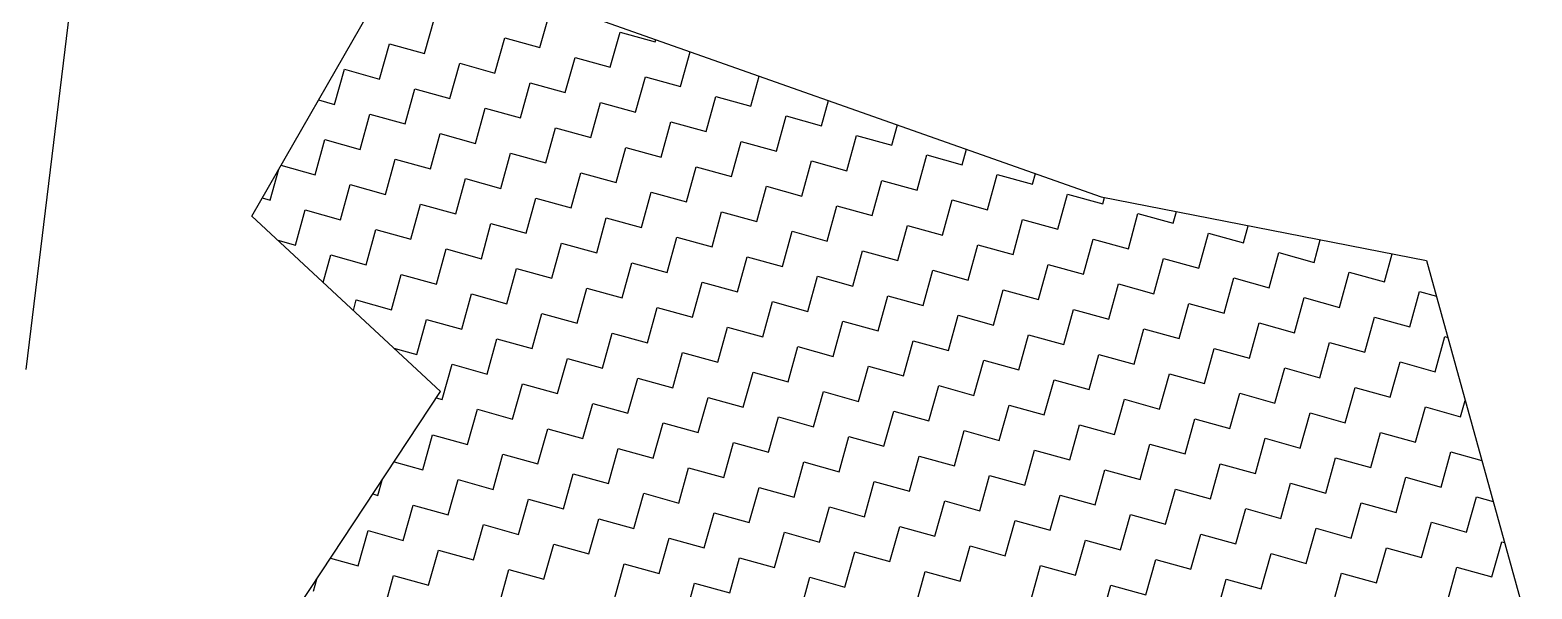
# Model space of a CAD drawing. Header units: metres. Extents: x 291974 to 293244, y 2020596 to 2023640.
# Drawn here: x 292904 to 293006.9, y 2022919.2 to 2022957.5 of the extents above; entities that cross this region are included whole.
import ezdxf

# ---------------------------------------------------------------- set-up
doc = ezdxf.new("R2010")
doc.units = ezdxf.units.M
doc.header["$MEASUREMENT"] = 0
doc.layers.add('POLY_HATCH', color=12, linetype='Continuous')
doc.layers.add('POLY_PARCEL', color=6, linetype='Continuous')

msp = doc.modelspace()

# ---------------------------------------------------------------- linework, layer by layer
at = {"layer": 'POLY_HATCH'}
for p, q in [((292919.18, 2022944.77), (292929.64, 2022962.94)), ((292929.64, 2022962.94), (292977.38, 2022946.09)), ((292977.38, 2022946.09), (292999.66, 2022941.72)), ((292932.11, 2022932.76), (292919.18, 2022944.77)), ((292919.18, 2022944.77), (292919.18, 2022944.77)), ((292999.66, 2022941.72), (293006.88, 2022915.63)), ((292920.69, 2022915.45), (292932.11, 2022932.76)), ((292932.11, 2022932.76), (292932.11, 2022932.76))]:
    msp.add_line(p, q, dxfattribs=at)
at = {"layer": 'POLY_HATCH', "linetype": 'Continuous'}
for p, q in [((292931.02, 2022955.9), (292931.69, 2022958.32)), ((292938.92, 2022956.31), (292939.59, 2022958.72)), ((292935.84, 2022954.57), (292936.51, 2022956.98)), ((292936.51, 2022956.98), (292938.92, 2022956.31)), ((292943.74, 2022954.97), (292944.41, 2022957.38)), ((292944.41, 2022957.38), (292946.82, 2022956.71)), ((292946.82, 2022956.71), (292946.86, 2022956.86)), ((292927.94, 2022954.16), (292928.61, 2022956.57)), ((292928.61, 2022956.57), (292931.02, 2022955.9)), ((292948.56, 2022953.64), (292949.22, 2022956.03)), ((292924.86, 2022952.42), (292925.53, 2022954.83)), ((292925.53, 2022954.83), (292927.94, 2022954.16)), ((292932.76, 2022952.83), (292933.43, 2022955.24)), ((292933.43, 2022955.24), (292935.84, 2022954.57)), ((292940.66, 2022953.23), (292941.33, 2022955.64)), ((292941.33, 2022955.64), (292943.74, 2022954.97)), ((292937.58, 2022951.49), (292938.25, 2022953.9)), ((292938.25, 2022953.9), (292940.66, 2022953.23)), ((292945.48, 2022951.89), (292946.15, 2022954.3)), ((292946.15, 2022954.3), (292948.56, 2022953.64)), ((292953.38, 2022952.3), (292953.95, 2022954.36)), ((292923.76, 2022952.73), (292924.86, 2022952.42)), ((292929.68, 2022951.08), (292930.35, 2022953.49)), ((292930.35, 2022953.49), (292932.76, 2022952.83)), ((292950.3, 2022950.56), (292950.97, 2022952.97)), ((292950.97, 2022952.97), (292953.38, 2022952.3)), ((292926.6, 2022949.34), (292927.27, 2022951.75)), ((292927.27, 2022951.75), (292929.68, 2022951.08)), ((292934.5, 2022949.75), (292935.17, 2022952.16)), ((292935.17, 2022952.16), (292937.58, 2022951.49)), ((292942.4, 2022950.15), (292943.07, 2022952.56)), ((292943.07, 2022952.56), (292945.48, 2022951.89)), ((292958.2, 2022950.96), (292958.68, 2022952.69)), ((292939.32, 2022948.41), (292939.99, 2022950.82)), ((292939.99, 2022950.82), (292942.4, 2022950.15)), ((292947.22, 2022948.81), (292947.89, 2022951.22)), ((292947.89, 2022951.22), (292950.3, 2022950.56)), ((292955.12, 2022949.22), (292955.79, 2022951.63)), ((292955.79, 2022951.63), (292958.2, 2022950.96)), ((292963.02, 2022949.62), (292963.41, 2022951.02)), ((292923.52, 2022947.6), (292924.19, 2022950.01)), ((292924.19, 2022950.01), (292926.6, 2022949.34)), ((292931.42, 2022948), (292932.09, 2022950.42)), ((292932.09, 2022950.42), (292934.5, 2022949.75)), ((292952.04, 2022947.48), (292952.71, 2022949.89)), ((292952.71, 2022949.89), (292955.12, 2022949.22)), ((292959.94, 2022947.88), (292960.61, 2022950.29)), ((292960.61, 2022950.29), (292963.02, 2022949.62)), ((292928.34, 2022946.26), (292929.01, 2022948.67)), ((292929.01, 2022948.67), (292931.42, 2022948)), ((292936.24, 2022946.67), (292936.91, 2022949.08)), ((292936.91, 2022949.08), (292939.32, 2022948.41)), ((292944.14, 2022947.07), (292944.81, 2022949.48)), ((292944.81, 2022949.48), (292947.22, 2022948.81)), ((292964.76, 2022946.55), (292965.43, 2022948.96)), ((292965.43, 2022948.96), (292967.84, 2022948.29)), ((292967.84, 2022948.29), (292968.14, 2022949.35)), ((292920.44, 2022945.86), (292921.03, 2022947.99)), ((292921.18, 2022948.25), (292923.52, 2022947.6)), ((292941.06, 2022945.33), (292941.73, 2022947.74)), ((292941.73, 2022947.74), (292944.14, 2022947.07)), ((292948.96, 2022945.74), (292949.63, 2022948.15)), ((292949.63, 2022948.15), (292952.04, 2022947.48)), ((292956.86, 2022946.14), (292957.53, 2022948.55)), ((292957.53, 2022948.55), (292959.94, 2022947.88)), ((292969.58, 2022945.21), (292970.25, 2022947.62)), ((292970.25, 2022947.62), (292972.66, 2022946.95)), ((292972.66, 2022946.95), (292972.87, 2022947.68)), ((292925.26, 2022944.52), (292925.93, 2022946.93)), ((292925.93, 2022946.93), (292928.34, 2022946.26)), ((292933.16, 2022944.93), (292933.83, 2022947.34)), ((292933.83, 2022947.34), (292936.24, 2022946.67)), ((292953.78, 2022944.4), (292954.45, 2022946.81)), ((292954.45, 2022946.81), (292956.86, 2022946.14)), ((292961.68, 2022944.8), (292962.35, 2022947.21)), ((292962.35, 2022947.21), (292964.76, 2022946.55)), ((292919.89, 2022946.01), (292920.44, 2022945.86)), ((292930.08, 2022943.18), (292930.75, 2022945.59)), ((292930.75, 2022945.59), (292933.16, 2022944.93)), ((292937.98, 2022943.59), (292938.65, 2022946)), ((292938.65, 2022946), (292941.06, 2022945.33)), ((292945.88, 2022943.99), (292946.55, 2022946.4)), ((292946.55, 2022946.4), (292948.96, 2022945.74)), ((292966.51, 2022943.47), (292967.17, 2022945.88)), ((292967.17, 2022945.88), (292969.58, 2022945.21)), ((292974.41, 2022943.87), (292975.07, 2022946.28)), ((292975.07, 2022946.28), (292977.48, 2022945.61)), ((292977.48, 2022945.61), (292977.6, 2022946.04)), ((292922.18, 2022942.78), (292922.85, 2022945.19)), ((292922.85, 2022945.19), (292925.26, 2022944.52)), ((292942.81, 2022942.25), (292943.47, 2022944.66)), ((292943.47, 2022944.66), (292945.88, 2022943.99)), ((292950.71, 2022942.66), (292951.37, 2022945.07)), ((292951.37, 2022945.07), (292953.78, 2022944.4)), ((292958.61, 2022943.06), (292959.27, 2022945.47)), ((292959.27, 2022945.47), (292961.68, 2022944.8)), ((292971.33, 2022942.13), (292971.99, 2022944.54)), ((292971.99, 2022944.54), (292974.41, 2022943.87)), ((292979.23, 2022942.53), (292979.89, 2022944.94)), ((292979.89, 2022944.94), (292982.31, 2022944.28)), ((292982.31, 2022944.28), (292982.53, 2022945.08)), ((292927.01, 2022941.44), (292927.67, 2022943.85)), ((292927.67, 2022943.85), (292930.08, 2022943.18)), ((292934.91, 2022941.85), (292935.57, 2022944.26)), ((292935.57, 2022944.26), (292937.98, 2022943.59)), ((292955.53, 2022941.32), (292956.2, 2022943.73)), ((292956.2, 2022943.73), (292958.61, 2022943.06)), ((292963.43, 2022941.72), (292964.1, 2022944.13)), ((292964.1, 2022944.13), (292966.51, 2022943.47)), ((292984.05, 2022941.2), (292984.72, 2022943.61)), ((292984.72, 2022943.61), (292987.13, 2022942.94)), ((292987.13, 2022942.94), (292987.45, 2022944.11)), ((292920.96, 2022943.12), (292922.18, 2022942.78)), ((292931.83, 2022940.1), (292932.5, 2022942.52)), ((292932.5, 2022942.52), (292934.91, 2022941.85)), ((292939.73, 2022940.51), (292940.4, 2022942.92)), ((292940.4, 2022942.92), (292942.81, 2022942.25)), ((292947.63, 2022940.91), (292948.3, 2022943.32)), ((292948.3, 2022943.32), (292950.71, 2022942.66)), ((292968.25, 2022940.39), (292968.92, 2022942.8)), ((292968.92, 2022942.8), (292971.33, 2022942.13)), ((292976.15, 2022940.79), (292976.82, 2022943.2)), ((292976.82, 2022943.2), (292979.23, 2022942.53)), ((292991.95, 2022941.6), (292992.38, 2022943.15)), ((292924.07, 2022940.23), (292924.6, 2022942.11)), ((292924.6, 2022942.11), (292927.01, 2022941.44)), ((292944.55, 2022939.17), (292945.22, 2022941.58)), ((292945.22, 2022941.58), (292947.63, 2022940.91)), ((292952.45, 2022939.58), (292953.12, 2022941.99)), ((292953.12, 2022941.99), (292955.53, 2022941.32)), ((292960.35, 2022939.98), (292961.02, 2022942.39)), ((292961.02, 2022942.39), (292963.43, 2022941.72)), ((292973.07, 2022939.05), (292973.74, 2022941.46)), ((292973.74, 2022941.46), (292976.15, 2022940.79)), ((292980.97, 2022939.45), (292981.64, 2022941.87)), ((292981.64, 2022941.87), (292984.05, 2022941.2)), ((292988.87, 2022939.86), (292989.54, 2022942.27)), ((292989.54, 2022942.27), (292991.95, 2022941.6)), ((292996.77, 2022940.26), (292997.3, 2022942.18)), ((292928.75, 2022938.36), (292929.42, 2022940.77)), ((292929.42, 2022940.77), (292931.83, 2022940.1)), ((292936.65, 2022938.77), (292937.32, 2022941.18)), ((292937.32, 2022941.18), (292939.73, 2022940.51)), ((292957.27, 2022938.24), (292957.94, 2022940.65)), ((292957.94, 2022940.65), (292960.35, 2022939.98)), ((292965.17, 2022938.65), (292965.84, 2022941.06)), ((292965.84, 2022941.06), (292968.25, 2022940.39)), ((292985.79, 2022938.12), (292986.46, 2022940.53)), ((292986.46, 2022940.53), (292988.87, 2022939.86)), ((292993.69, 2022938.52), (292994.36, 2022940.93)), ((292994.36, 2022940.93), (292996.77, 2022940.26)), ((292933.57, 2022937.03), (292934.24, 2022939.44)), ((292934.24, 2022939.44), (292936.65, 2022938.77)), ((292941.47, 2022937.43), (292942.14, 2022939.84)), ((292942.14, 2022939.84), (292944.55, 2022939.17)), ((292949.37, 2022937.84), (292950.04, 2022940.25)), ((292950.04, 2022940.25), (292952.45, 2022939.58)), ((292969.99, 2022937.31), (292970.66, 2022939.72)), ((292970.66, 2022939.72), (292973.07, 2022939.05)), ((292977.89, 2022937.71), (292978.56, 2022940.12)), ((292978.56, 2022940.12), (292980.97, 2022939.45)), ((292998.51, 2022937.19), (292999.18, 2022939.6)), ((292999.18, 2022939.6), (293000.33, 2022939.28)), ((292926.14, 2022938.31), (292926.34, 2022939.03)), ((292926.34, 2022939.03), (292928.75, 2022938.36)), ((292946.29, 2022936.09), (292946.96, 2022938.5)), ((292946.96, 2022938.5), (292949.37, 2022937.84)), ((292954.19, 2022936.5), (292954.86, 2022938.91)), ((292954.86, 2022938.91), (292957.27, 2022938.24)), ((292962.09, 2022936.9), (292962.76, 2022939.31)), ((292962.76, 2022939.31), (292965.17, 2022938.65)), ((292974.81, 2022935.97), (292975.48, 2022938.38)), ((292975.48, 2022938.38), (292977.89, 2022937.71)), ((292982.71, 2022936.38), (292983.38, 2022938.79)), ((292983.38, 2022938.79), (292985.79, 2022938.12)), ((292990.61, 2022936.78), (292991.28, 2022939.19)), ((292991.28, 2022939.19), (292993.69, 2022938.52)), ((292930.49, 2022935.28), (292931.16, 2022937.69)), ((292931.16, 2022937.69), (292933.57, 2022937.03)), ((292938.39, 2022935.69), (292939.06, 2022938.1)), ((292939.06, 2022938.1), (292941.47, 2022937.43)), ((292959.01, 2022935.16), (292959.68, 2022937.57)), ((292959.68, 2022937.57), (292962.09, 2022936.9)), ((292966.91, 2022935.57), (292967.58, 2022937.98)), ((292967.58, 2022937.98), (292969.99, 2022937.31)), ((292987.53, 2022935.04), (292988.2, 2022937.45)), ((292988.2, 2022937.45), (292990.61, 2022936.78)), ((292995.43, 2022935.44), (292996.1, 2022937.85)), ((292996.1, 2022937.85), (292998.51, 2022937.19)), ((292935.31, 2022933.95), (292935.98, 2022936.36)), ((292935.98, 2022936.36), (292938.39, 2022935.69)), ((292943.21, 2022934.35), (292943.88, 2022936.76)), ((292943.88, 2022936.76), (292946.29, 2022936.09)), ((292951.11, 2022934.76), (292951.78, 2022937.17)), ((292951.78, 2022937.17), (292954.19, 2022936.5)), ((292963.83, 2022933.82), (292964.5, 2022936.23)), ((292964.5, 2022936.23), (292966.91, 2022935.57)), ((292971.73, 2022934.23), (292972.4, 2022936.64)), ((292972.4, 2022936.64), (292974.81, 2022935.97)), ((292979.63, 2022934.63), (292980.3, 2022937.04)), ((292980.3, 2022937.04), (292982.71, 2022936.38)), ((293000.25, 2022934.11), (293000.92, 2022936.52)), ((293000.92, 2022936.52), (293001.11, 2022936.46)), ((292928.92, 2022935.72), (292930.49, 2022935.28)), ((292948.03, 2022933.01), (292948.7, 2022935.43)), ((292948.7, 2022935.43), (292951.11, 2022934.76)), ((292955.93, 2022933.42), (292956.6, 2022935.83)), ((292956.6, 2022935.83), (292959.01, 2022935.16)), ((292976.55, 2022932.89), (292977.22, 2022935.3)), ((292977.22, 2022935.3), (292979.63, 2022934.63)), ((292984.45, 2022933.3), (292985.12, 2022935.71)), ((292985.12, 2022935.71), (292987.53, 2022935.04)), ((292992.35, 2022933.7), (292993.02, 2022936.11)), ((292993.02, 2022936.11), (292995.43, 2022935.44)), ((292932.23, 2022932.2), (292932.9, 2022934.62)), ((292932.9, 2022934.62), (292935.31, 2022933.95)), ((292940.13, 2022932.61), (292940.8, 2022935.02)), ((292940.8, 2022935.02), (292943.21, 2022934.35)), ((292960.75, 2022932.08), (292961.42, 2022934.49)), ((292961.42, 2022934.49), (292963.83, 2022933.82)), ((292968.65, 2022932.49), (292969.32, 2022934.9)), ((292969.32, 2022934.9), (292971.73, 2022934.23)), ((292989.27, 2022931.96), (292989.94, 2022934.37)), ((292989.94, 2022934.37), (292992.35, 2022933.7)), ((292997.17, 2022932.36), (292997.84, 2022934.78)), ((292997.84, 2022934.78), (293000.25, 2022934.11)), ((292937.05, 2022930.87), (292937.72, 2022933.28)), ((292937.72, 2022933.28), (292940.13, 2022932.61)), ((292944.95, 2022931.27), (292945.62, 2022933.68)), ((292945.62, 2022933.68), (292948.03, 2022933.01)), ((292952.85, 2022931.68), (292953.52, 2022934.09)), ((292953.52, 2022934.09), (292955.93, 2022933.42)), ((292965.57, 2022930.75), (292966.24, 2022933.16)), ((292966.24, 2022933.16), (292968.65, 2022932.49)), ((292973.47, 2022931.15), (292974.14, 2022933.56)), ((292974.14, 2022933.56), (292976.55, 2022932.89)), ((292981.37, 2022931.55), (292982.04, 2022933.97)), ((292982.04, 2022933.97), (292984.45, 2022933.3)), ((292931.82, 2022932.32), (292932.23, 2022932.2)), ((292949.77, 2022929.94), (292950.44, 2022932.35)), ((292950.44, 2022932.35), (292952.85, 2022931.68)), ((292957.67, 2022930.34), (292958.34, 2022932.75)), ((292958.34, 2022932.75), (292960.75, 2022932.08)), ((292978.29, 2022929.81), (292978.96, 2022932.22)), ((292978.96, 2022932.22), (292981.37, 2022931.55)), ((292986.19, 2022930.22), (292986.86, 2022932.63)), ((292986.86, 2022932.63), (292989.27, 2022931.96)), ((292994.09, 2022930.62), (292994.76, 2022933.03)), ((292994.76, 2022933.03), (292997.17, 2022932.36)), ((293001.99, 2022931.03), (293002.31, 2022932.15)), ((292933.97, 2022929.13), (292934.64, 2022931.54)), ((292934.64, 2022931.54), (292937.05, 2022930.87)), ((292941.87, 2022929.53), (292942.54, 2022931.94)), ((292942.54, 2022931.94), (292944.95, 2022931.27)), ((292962.49, 2022929), (292963.16, 2022931.41)), ((292963.16, 2022931.41), (292965.57, 2022930.75)), ((292970.39, 2022929.41), (292971.06, 2022931.82)), ((292971.06, 2022931.82), (292973.47, 2022931.15)), ((292991.01, 2022928.88), (292991.68, 2022931.29)), ((292991.68, 2022931.29), (292994.09, 2022930.62)), ((292998.91, 2022929.29), (292999.58, 2022931.7)), ((292999.58, 2022931.7), (293001.99, 2022931.03)), ((292938.79, 2022927.79), (292939.46, 2022930.2)), ((292939.46, 2022930.2), (292941.87, 2022929.53)), ((292946.69, 2022928.19), (292947.36, 2022930.6)), ((292947.36, 2022930.6), (292949.77, 2022929.94)), ((292954.59, 2022928.6), (292955.26, 2022931.01)), ((292955.26, 2022931.01), (292957.67, 2022930.34)), ((292967.32, 2022927.67), (292967.98, 2022930.08)), ((292967.98, 2022930.08), (292970.39, 2022929.41)), ((292975.22, 2022928.07), (292975.88, 2022930.48)), ((292975.88, 2022930.48), (292978.29, 2022929.81)), ((292983.12, 2022928.48), (292983.78, 2022930.89)), ((292983.78, 2022930.89), (292986.19, 2022930.22)), ((292930.89, 2022927.38), (292931.56, 2022929.79)), ((292931.56, 2022929.79), (292933.97, 2022929.13)), ((292951.52, 2022926.86), (292952.18, 2022929.27)), ((292952.18, 2022929.27), (292954.59, 2022928.6)), ((292959.42, 2022927.26), (292960.08, 2022929.67)), ((292960.08, 2022929.67), (292962.49, 2022929)), ((292980.04, 2022926.73), (292980.7, 2022929.14)), ((292980.7, 2022929.14), (292983.12, 2022928.48)), ((292987.94, 2022927.14), (292988.6, 2022929.55)), ((292988.6, 2022929.55), (292991.01, 2022928.88)), ((292995.84, 2022927.54), (292996.5, 2022929.95)), ((292996.5, 2022929.95), (292998.91, 2022929.29)), ((292935.72, 2022926.05), (292936.38, 2022928.46)), ((292936.38, 2022928.46), (292938.79, 2022927.79)), ((292943.62, 2022926.45), (292944.28, 2022928.86)), ((292944.28, 2022928.86), (292946.69, 2022928.19)), ((292964.24, 2022925.92), (292964.9, 2022928.33)), ((292964.9, 2022928.33), (292967.32, 2022927.67)), ((292972.14, 2022926.33), (292972.8, 2022928.74)), ((292972.8, 2022928.74), (292975.22, 2022928.07)), ((292992.76, 2022925.8), (292993.43, 2022928.21)), ((292993.43, 2022928.21), (292995.84, 2022927.54)), ((293000.66, 2022926.21), (293001.33, 2022928.62)), ((293001.33, 2022928.62), (293003.45, 2022928.03)), ((292928.93, 2022927.93), (292930.89, 2022927.38)), ((292940.54, 2022924.71), (292941.2, 2022927.12)), ((292941.2, 2022927.12), (292943.62, 2022926.45)), ((292948.44, 2022925.11), (292949.1, 2022927.53)), ((292949.1, 2022927.53), (292951.52, 2022926.86)), ((292956.34, 2022925.52), (292957, 2022927.93)), ((292957, 2022927.93), (292959.42, 2022927.26)), ((292969.06, 2022924.59), (292969.73, 2022927)), ((292969.73, 2022927), (292972.14, 2022926.33)), ((292976.96, 2022924.99), (292977.63, 2022927.4)), ((292977.63, 2022927.4), (292980.04, 2022926.73)), ((292984.86, 2022925.4), (292985.53, 2022927.81)), ((292985.53, 2022927.81), (292987.94, 2022927.14)), ((292927.82, 2022925.64), (292928.11, 2022926.69)), ((292932.64, 2022924.31), (292933.31, 2022926.72)), ((292933.31, 2022926.72), (292935.72, 2022926.05)), ((292953.26, 2022923.78), (292953.93, 2022926.19)), ((292953.93, 2022926.19), (292956.34, 2022925.52)), ((292961.16, 2022924.18), (292961.83, 2022926.59)), ((292961.83, 2022926.59), (292964.24, 2022925.92)), ((292981.78, 2022923.66), (292982.45, 2022926.07)), ((292982.45, 2022926.07), (292984.86, 2022925.4)), ((292989.68, 2022924.06), (292990.35, 2022926.47)), ((292990.35, 2022926.47), (292992.76, 2022925.8)), ((292997.58, 2022924.46), (292998.25, 2022926.88)), ((292998.25, 2022926.88), (293000.66, 2022926.21)), ((292927.48, 2022925.74), (292927.82, 2022925.64)), ((292929.56, 2022922.56), (292930.23, 2022924.97)), ((292930.23, 2022924.97), (292932.64, 2022924.31)), ((292937.46, 2022922.97), (292938.13, 2022925.38)), ((292938.13, 2022925.38), (292940.54, 2022924.71)), ((292945.36, 2022923.37), (292946.03, 2022925.78)), ((292946.03, 2022925.78), (292948.44, 2022925.11)), ((292965.98, 2022922.85), (292966.65, 2022925.26)), ((292966.65, 2022925.26), (292969.06, 2022924.59)), ((292973.88, 2022923.25), (292974.55, 2022925.66)), ((292974.55, 2022925.66), (292976.96, 2022924.99)), ((292994.5, 2022922.72), (292995.17, 2022925.13)), ((292995.17, 2022925.13), (292997.58, 2022924.46)), ((293002.4, 2022923.13), (293003.07, 2022925.54)), ((293003.07, 2022925.54), (293004.23, 2022925.22)), ((292942.28, 2022921.63), (292942.95, 2022924.04)), ((292942.95, 2022924.04), (292945.36, 2022923.37)), ((292950.18, 2022922.04), (292950.85, 2022924.45)), ((292950.85, 2022924.45), (292953.26, 2022923.78)), ((292958.08, 2022922.44), (292958.75, 2022924.85)), ((292958.75, 2022924.85), (292961.16, 2022924.18)), ((292970.8, 2022921.51), (292971.47, 2022923.92)), ((292971.47, 2022923.92), (292973.88, 2022923.25)), ((292978.7, 2022921.91), (292979.37, 2022924.32)), ((292979.37, 2022924.32), (292981.78, 2022923.66)), ((292986.6, 2022922.32), (292987.27, 2022924.73)), ((292987.27, 2022924.73), (292989.68, 2022924.06)), ((292926.48, 2022920.82), (292927.15, 2022923.23)), ((292927.15, 2022923.23), (292929.56, 2022922.56)), ((292934.38, 2022921.23), (292935.05, 2022923.64)), ((292935.05, 2022923.64), (292937.46, 2022922.97)), ((292955, 2022920.7), (292955.67, 2022923.11)), ((292955.67, 2022923.11), (292958.08, 2022922.44)), ((292962.9, 2022921.1), (292963.57, 2022923.51)), ((292963.57, 2022923.51), (292965.98, 2022922.85)), ((292983.52, 2022920.58), (292984.19, 2022922.99)), ((292984.19, 2022922.99), (292986.6, 2022922.32)), ((292991.42, 2022920.98), (292992.09, 2022923.39)), ((292992.09, 2022923.39), (292994.5, 2022922.72)), ((292999.32, 2022921.39), (292999.99, 2022923.8)), ((292999.99, 2022923.8), (293002.4, 2022923.13)), ((292931.3, 2022919.48), (292931.97, 2022921.89)), ((292931.97, 2022921.89), (292934.38, 2022921.23)), ((292939.2, 2022919.89), (292939.87, 2022922.3)), ((292939.87, 2022922.3), (292942.28, 2022921.63)), ((292947.1, 2022920.29), (292947.77, 2022922.7)), ((292947.77, 2022922.7), (292950.18, 2022922.04)), ((292967.72, 2022919.77), (292968.39, 2022922.18)), ((292968.39, 2022922.18), (292970.8, 2022921.51)), ((292975.62, 2022920.17), (292976.29, 2022922.58)), ((292976.29, 2022922.58), (292978.7, 2022921.91)), ((292996.24, 2022919.64), (292996.91, 2022922.05)), ((292996.91, 2022922.05), (292999.32, 2022921.39)), ((293004.14, 2022920.05), (293004.81, 2022922.46)), ((293004.81, 2022922.46), (293005, 2022922.41)), ((292924.58, 2022921.35), (292926.48, 2022920.82)), ((292944.02, 2022918.55), (292944.69, 2022920.96)), ((292944.69, 2022920.96), (292947.1, 2022920.29)), ((292951.92, 2022918.96), (292952.59, 2022921.37)), ((292952.59, 2022921.37), (292955, 2022920.7)), ((292959.82, 2022919.36), (292960.49, 2022921.77)), ((292960.49, 2022921.77), (292962.9, 2022921.1)), ((292972.54, 2022918.43), (292973.21, 2022920.84)), ((292973.21, 2022920.84), (292975.62, 2022920.17)), ((292980.44, 2022918.83), (292981.11, 2022921.24)), ((292981.11, 2022921.24), (292983.52, 2022920.58)), ((292988.34, 2022919.24), (292989.01, 2022921.65)), ((292989.01, 2022921.65), (292991.42, 2022920.98)), ((292923.4, 2022919.08), (292923.63, 2022919.91)), ((292928.22, 2022917.74), (292928.89, 2022920.15)), ((292928.89, 2022920.15), (292931.3, 2022919.48)), ((292936.12, 2022918.15), (292936.79, 2022920.56)), ((292936.79, 2022920.56), (292939.2, 2022919.89)), ((292956.74, 2022917.62), (292957.41, 2022920.03)), ((292957.41, 2022920.03), (292959.82, 2022919.36)), ((292964.64, 2022918.02), (292965.31, 2022920.43)), ((292965.31, 2022920.43), (292967.72, 2022919.77)), ((292985.26, 2022917.5), (292985.93, 2022919.91)), ((292985.93, 2022919.91), (292988.34, 2022919.24)), ((292993.16, 2022917.9), (292993.83, 2022920.31)), ((292993.83, 2022920.31), (292996.24, 2022919.64)), ((293001.06, 2022918.31), (293001.73, 2022920.72)), ((293001.73, 2022920.72), (293004.14, 2022920.05)), ((292948.84, 2022917.21), (292949.51, 2022919.63)), ((292949.51, 2022919.63), (292951.92, 2022918.96)), ((292977.36, 2022917.09), (292978.03, 2022919.5)), ((292978.03, 2022919.5), (292980.44, 2022918.83))]:
    msp.add_line(p, q, dxfattribs=at)
at = {"layer": 'POLY_PARCEL'}
msp.add_line((292910.2, 2022987.39), (292903.7, 2022934.26), dxfattribs=at)

doc.saveas('drawing.dxf')
